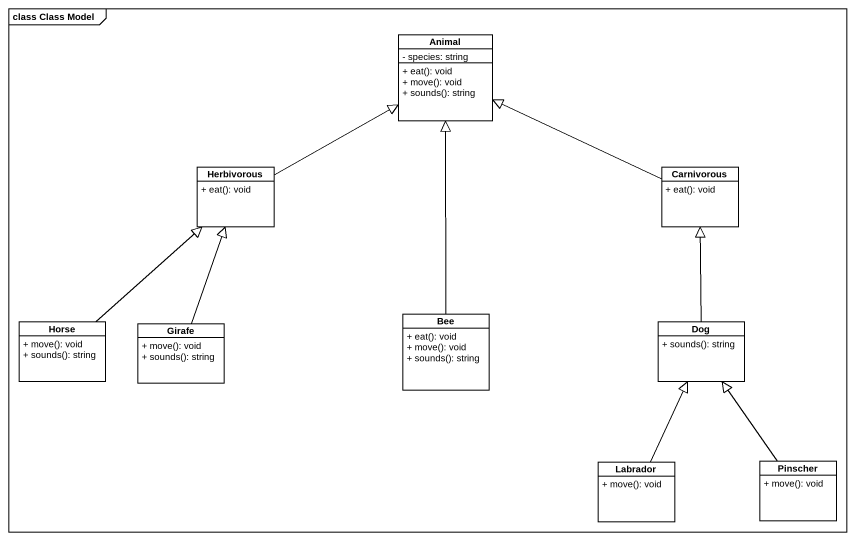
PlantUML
@startuml
mainframe class Class Model
hide circle
hide empty members
skinparam classAttributeIconSize 0
class Animal {
  - species: string
  + eat(): void
  + move(): void
  + sounds(): string
}
class Herbivorous {
  + eat(): void
}
class Carnivorous {
  + eat(): void
}
class Horse {
  + move(): void
  + sounds(): string
}
class Girafe {
  + move(): void
  + sounds(): string
}
class Bee {
  + eat(): void
  + move(): void
  + sounds(): string
}
class Dog {
  + sounds(): string
}
class Labrador {
  + move(): void
}
class Pinscher {
  + move(): void
}
Herbivorous -right-|> Animal
Carnivorous -left-|> Animal
Horse -up-|> Herbivorous
Girafe -up-|> Herbivorous
Bee -up-|> Animal
Dog -up-|> Carnivorous
Labrador -up-|> Dog
Pinscher -up-|> Dog
@enduml
